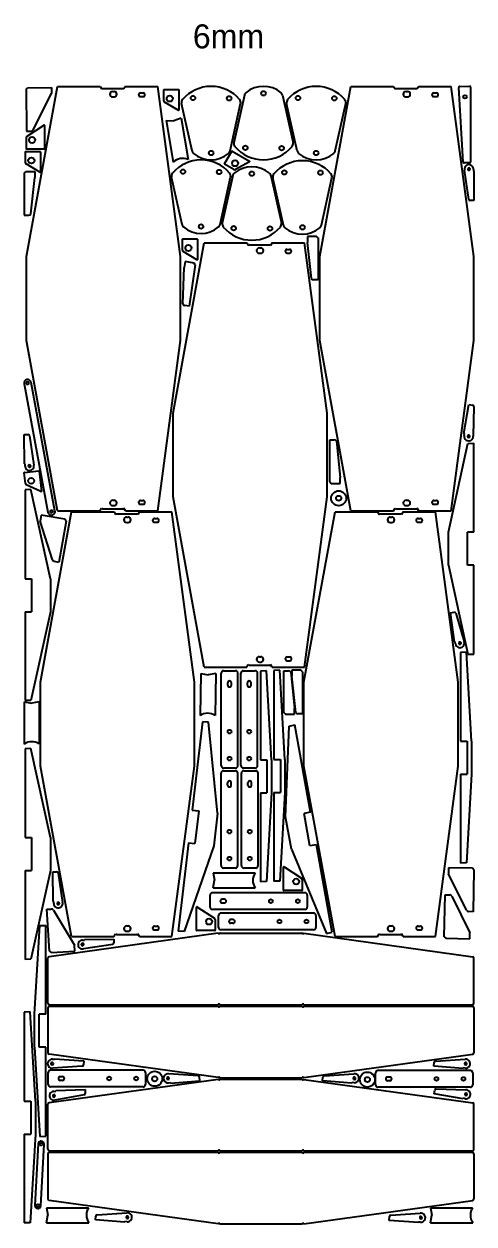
# Model space of a CAD drawing. Header units: millimetres. Extents: x 47861 to 59117, y 10924 to 15324.
# Drawn here: x 47861 to 49362, y 11323 to 15324 of the extents above; entities that cross this region are included whole.
import ezdxf

# ---------------------------------------------------------------- set-up
doc = ezdxf.new("R2010")
doc.units = ezdxf.units.MM
doc.linetypes.add('CENTER', pattern=[50.8, 31.75, -6.35, 6.35, -6.35])
doc.layers.add('ITSOFT_Layer_1', color=61, linetype='Continuous', lineweight=100)
doc.layers.add('SHEET_METAL5', color=7, linetype='Continuous')
doc.layers.add('SHEET_METAL8', color=7, linetype='Continuous')

msp = doc.modelspace()

# ---------------------------------------------------------------- linework, layer by layer
for p, q in [((47868.2, 15106.9), (47873.2, 15111.9)), ((47868.2, 15106.9), (47869.5, 14966.9)), ((47869.3, 14548.7), (47973.5, 15116.3)), ((47873.2, 15111.9), (47953.2, 15112.7)), ((47891.7, 14971.4), (47953.4, 15092.7)), ((47953.2, 15112.7), (47953.4, 15092.7)), ((47973.5, 15116.3), (48115, 15116.3)), ((48157.1, 15099.2), (48162.1, 15099.2)), ((48200, 15116.3), (48308.1, 15116.3)), ((48383.8, 14548.7), (48308.1, 15116.3)), ((48327.5, 15068.3), (48327.5, 15104.5)), ((48328.5, 15105.5), (48376.5, 15105.5)), ((48377.5, 15104.5), (48377.5, 15037.3)), ((48596.5, 15086.6), (48561.6, 14928.3)), ((48723.6, 15086.6), (48758.5, 14928.3)), ((48847.6, 14548.7), (48951.9, 15116.3)), ((48951.9, 15116.3), (49093.4, 15116.3)), ((49135.4, 15099.2), (49140.4, 15099.2)), ((49178.3, 15116.3), (49286.5, 15116.3)), ((49362.1, 14548.7), (49286.5, 15116.3)), ((49325.7, 14864), (49311.1, 15112.6)), ((49314, 15115.8), (49347.8, 15116.8)), ((49350.9, 15113.8), (49350.9, 14864.7)), ((48157.1, 15081.2), (48162.1, 15081.2)), ((48376, 15036.4), (48329.9, 15064.1)), ((48421.8, 14901), (48386.9, 15059.3)), ((48548.9, 14901), (48583.8, 15059.3)), ((48772.2, 14901), (48737.3, 15059.3)), ((48899.3, 14901), (48934.2, 15059.3)), ((49135.4, 15081.2), (49140.4, 15081.2)), ((47869.5, 14966.9), (47884.7, 14967)), ((47928.7, 14986.5), (47870.6, 14949)), ((47930.3, 14908.5), (47930.3, 14985.7)), ((47868.3, 14944.8), (47868.3, 14908.5)), ((47865.9, 14861.8), (47865.9, 14898)), ((47866.9, 14899), (47914.9, 14899)), ((47869.3, 14907.5), (47929.3, 14907.5)), ((47915.9, 14898), (47915.9, 14830.8)), ((48530.1, 14858.4), (48554.1, 14900)), ((48555.5, 14900.3), (48613.7, 14866.7)), ((47914.4, 14829.9), (47868.4, 14857.5)), ((48561.7, 14838.9), (48530.4, 14857)), ((48613.6, 14864.9), (48566.6, 14838.9)), ((49348, 14861.7), (49328.8, 14861.2)), ((47862.1, 14827.3), (47867.1, 14832.3)), ((47862.1, 14827.3), (47862.1, 14687.3)), ((47867.1, 14832.3), (47897.4, 14832.4)), ((47884.4, 14691.6), (47897.4, 14812.4)), ((47897.4, 14832.4), (47897.4, 14812.4)), ((48388.3, 14655.6), (48353.4, 14814)), ((48515.4, 14655.6), (48550.3, 14814)), ((48557.7, 14818.6), (48522.8, 14660.2)), ((48684.8, 14818.6), (48719.7, 14660.2)), ((48726.3, 14653.1), (48691.4, 14811.4)), ((48853.4, 14653.1), (48888.3, 14811.4)), ((47862.1, 14687.3), (47877.3, 14687.3)), ((48389.7, 14570.2), (48389.7, 14606.4)), ((48390.7, 14607.4), (48438.7, 14607.4)), ((48439.7, 14606.4), (48439.7, 14539.1)), ((48837.2, 14615.9), (48806.9, 14616)), ((48806.9, 14616), (48806.9, 14596)), ((48842.2, 14610.9), (48837.2, 14615.9)), ((48842.2, 14610.9), (48842.2, 14470.9)), ((48358.4, 14027.1), (48462.7, 14594.7)), ((48438.1, 14538.3), (48392.1, 14565.9)), ((48462.7, 14594.7), (48604.1, 14594.7)), ((48646.2, 14577.6), (48651.2, 14577.6)), ((48689.1, 14594.7), (48797.3, 14594.7)), ((48872.9, 14027.1), (48797.3, 14594.7)), ((48819.9, 14475.2), (48806.9, 14596)), ((47869.3, 14268.7), (47869.3, 14548.7)), ((48383.8, 14268.7), (48383.8, 14548.7)), ((48398.5, 14531.9), (48395.6, 14512.1)), ((48428.5, 14527.3), (48398.5, 14531.9)), ((48432.7, 14521.7), (48428.5, 14527.3)), ((48646.2, 14559.6), (48651.2, 14559.6)), ((48847.6, 14268.7), (48847.6, 14548.7)), ((49362.1, 14268.7), (49362.1, 14548.7)), ((48390.9, 14390.7), (48395.6, 14512.1)), ((48432.7, 14521.7), (48412.3, 14383.2)), ((48842.2, 14470.9), (48827, 14470.9)), ((48412.3, 14383.2), (48397.3, 14385.4)), ((47973.5, 13701.1), (47869.3, 14268.7)), ((48308.1, 13701.1), (48383.8, 14268.7)), ((48951.9, 13701.1), (48847.6, 14268.7)), ((49286.5, 13701.1), (49362.1, 14268.7)), ((48358.4, 13747.1), (48358.4, 14027.1)), ((48872.9, 13747.1), (48872.9, 14027.1)), ((48881, 13797.5), (48881, 13937.5)), ((48881, 13937.5), (48896.1, 13937.5)), ((48903.2, 13933.2), (48916.3, 13812.4)), ((49277.1, 13629.7), (49342.1, 13925.4)), ((49342.1, 13925.4), (49362.1, 13926.2)), ((49362.1, 13629.7), (49362.1, 13926.2)), ((47866.2, 13791.6), (47862.1, 13827.6)), ((47863, 13828.7), (47910.7, 13834)), ((47911.8, 13833.1), (47919.3, 13766.3)), ((48916.3, 13792.4), (48916.3, 13812.4)), ((47884.7, 13771.7), (47864.7, 13770.9)), ((47864.7, 13770.9), (47864.7, 13474.5)), ((47917.9, 13765.3), (47869.1, 13787.6)), ((47949.7, 13474.5), (47884.7, 13771.7)), ((48881, 13797.5), (48886, 13792.5)), ((48886, 13792.5), (48916.3, 13792.4)), ((48157.1, 13736.2), (48162.1, 13736.2)), ((48462.7, 13179.4), (48358.4, 13747.1)), ((48797.3, 13179.4), (48872.9, 13747.1)), ((49135.4, 13736.2), (49140.4, 13736.2)), ((47918.9, 13686.7), (47915.4, 13667)), ((47916, 13129.5), (48020.2, 13697.1)), ((47997.6, 13672.8), (47918.9, 13686.7)), ((47973.5, 13701.1), (48115, 13701.1)), ((48020.2, 13697.1), (48161.7, 13697.1)), ((48157.1, 13718.2), (48162.1, 13718.2)), ((48200, 13701.1), (48308.1, 13701.1)), ((48246.7, 13697.1), (48354.8, 13697.1)), ((48430.5, 13129.5), (48354.8, 13697.1)), ((48795, 13129.5), (48899.2, 13697.1)), ((48899.2, 13697.1), (49040.7, 13697.1)), ((48951.9, 13701.1), (49093.4, 13701.1)), ((49125.6, 13697.1), (49233.8, 13697.1)), ((49135.4, 13718.2), (49140.4, 13718.2)), ((49178.3, 13701.1), (49286.5, 13701.1)), ((49309.4, 13129.5), (49233.8, 13697.1)), ((47956.3, 13537.2), (47915.4, 13667)), ((48001.7, 13667), (47977.5, 13529.2)), ((48001.7, 13667), (47997.6, 13672.8)), ((48203.8, 13680), (48208.8, 13680)), ((48203.8, 13662), (48208.8, 13662)), ((49082.7, 13680), (49087.7, 13680)), ((49082.7, 13662), (49087.7, 13662)), ((49277.1, 13519.7), (49277.1, 13629.7)), ((49340.1, 13519.7), (49340.1, 13629.7)), ((47977.5, 13529.2), (47962.6, 13531.8)), ((49277.1, 13519.7), (49342.1, 13222.5)), ((49362.1, 13223.3), (49362.1, 13519.7)), ((47886.7, 13474.5), (47886.7, 13364.5)), ((47949.7, 13474.5), (47949.7, 13364.5)), ((47864.7, 13364.5), (47864.7, 13068.1)), ((47949.7, 13364.5), (47884.7, 13068.9)), ((48646.2, 13214.6), (48651.2, 13214.6)), ((49337.1, 13229.6), (49317.1, 13228.8)), ((49317.1, 13228.8), (49317.1, 12932.4)), ((49354.1, 12932.4), (49337.1, 13229.6)), ((49342.1, 13222.5), (49362.1, 13223.3)), ((48462.7, 13179.4), (48604.1, 13179.4)), ((48526.9, 13167.8), (48566.8, 13167.8)), ((48592.7, 13167.8), (48632.6, 13167.8)), ((48646.2, 13196.6), (48651.2, 13196.6)), ((48669.7, 13167.5), (48649.7, 13166.7)), ((48649.7, 13166.7), (48649.7, 12870.3)), ((48686.7, 12870.3), (48669.7, 13167.5)), ((48689.1, 13179.4), (48797.3, 13179.4)), ((48714.5, 13169.4), (48694.5, 13168.6)), ((48694.5, 13168.6), (48694.5, 12872.2)), ((48731.5, 12872.2), (48714.5, 13169.4)), ((48728.4, 13027.7), (48728.4, 13167.7)), ((48728.4, 13167.7), (48743.6, 13167.7)), ((48785, 13169.4), (48754.7, 13169.5)), ((48754.7, 13169.5), (48754.7, 13149.5)), ((48790, 13164.4), (48785, 13169.4)), ((48790, 13164.4), (48790, 13024.4)), ((47916, 12849.5), (47916, 13129.5)), ((48430.5, 12849.5), (48430.5, 13129.5)), ((48518.9, 12851.4), (48518.9, 13159.8)), ((48584.7, 12851.4), (48584.7, 13159.8)), ((48750.7, 13163.4), (48763.7, 13042.6)), ((48767.8, 13028.7), (48754.7, 13149.5)), ((48795, 12849.5), (48795, 13129.5)), ((49309.4, 12849.5), (49309.4, 13129.5)), ((47884.7, 13068.9), (47864.7, 13068.1)), ((48728.4, 13027.7), (48733.4, 13022.7)), ((48733.4, 13022.7), (48763.7, 13022.6)), ((48763.7, 13022.6), (48763.7, 13042.6)), ((48790, 13024.4), (48774.9, 13024.4)), ((48456.2, 12997.5), (48422.3, 12703)), ((48476.2, 12996), (48456.2, 12997.5)), ((48506.7, 12693.3), (48476.2, 12996)), ((48733.7, 12680.9), (48745.3, 12983.3)), ((48745.3, 12983.3), (48764.8, 12987.7)), ((48817.3, 12695.9), (48764.8, 12987.7)), ((49339.1, 12932.4), (49339.1, 12822.4)), ((49354.1, 12932.4), (49354.1, 12822.4)), ((47884.7, 12908.6), (47864.7, 12907.8)), ((47864.7, 12907.8), (47864.7, 12611.4)), ((47949.7, 12611.4), (47884.7, 12908.6)), ((48020.2, 12281.8), (47916, 12849.5)), ((48354.8, 12281.8), (48430.5, 12849.5)), ((48671.7, 12870.3), (48671.7, 12760.3)), ((48686.7, 12870.3), (48686.7, 12760.3)), ((48716.5, 12872.2), (48716.5, 12762.2)), ((48731.5, 12872.2), (48731.5, 12762.2)), ((48899.2, 12281.8), (48795, 12849.5)), ((49233.8, 12281.8), (49309.4, 12849.5)), ((48518.5, 12517.9), (48518.5, 12826.3)), ((48526.5, 12834.3), (48566.4, 12834.3)), ((48586.4, 12517.9), (48586.4, 12826.3)), ((48594.4, 12834.3), (48634.2, 12834.3)), ((49317.1, 12822.4), (49317.1, 12526)), ((49354.1, 12822.4), (49337.1, 12526.8)), ((48649.7, 12760.3), (48649.7, 12463.9)), ((48686.7, 12760.3), (48669.7, 12464.7)), ((48694.5, 12762.2), (48694.5, 12465.8)), ((48731.5, 12762.2), (48714.5, 12466.6)), ((48444.2, 12700.5), (48431.6, 12591.2)), ((48506.7, 12693.3), (48494.2, 12584)), ((48815.1, 12583.8), (48795.7, 12692)), ((48753.1, 12572.6), (48733.7, 12680.9)), ((47886.7, 12611.4), (47886.7, 12501.4)), ((47949.7, 12611.4), (47949.7, 12501.4)), ((48409.7, 12593.7), (48375.8, 12299.3)), ((48494.2, 12584), (48395.7, 12297.8)), ((48753.1, 12572.6), (48869.7, 12291.6)), ((48889.3, 12295.9), (48836.8, 12587.7)), ((49337.1, 12526.8), (49317.1, 12526)), ((47864.7, 12501.4), (47864.7, 12205)), ((47949.7, 12501.4), (47884.7, 12205.8)), ((48727, 12435.9), (48727, 12513)), ((48728.5, 12513.9), (48786.7, 12476.3)), ((49277.2, 12511.1), (49276.8, 12491.1)), ((49337, 12369.1), (49276.8, 12491.1)), ((49357.2, 12509.4), (49277.2, 12511.1)), ((49362.1, 12504.3), (49357.2, 12509.4)), ((49362.1, 12504.3), (49359.2, 12364.4)), ((48669.7, 12464.7), (48649.7, 12463.9)), ((48714.5, 12466.6), (48694.5, 12465.8)), ((48789, 12472.1), (48789, 12435.9)), ((48481.7, 12379.7), (48481.7, 12419.5)), ((48788, 12434.9), (48728, 12434.9)), ((49263, 12280.9), (49265.9, 12420.9)), ((49265.9, 12420.9), (49281, 12420.6)), ((49288, 12416.1), (49348.2, 12294.1)), ((47937.1, 12372.3), (47952.2, 12373.2)), ((47946.3, 12232.6), (47937.1, 12372.3)), ((47959.5, 12369.4), (48030.1, 12253.1)), ((48436.8, 12302.2), (48436.8, 12379.3)), ((48438.3, 12380.2), (48496.5, 12342.7)), ((48798.1, 12371.7), (48489.7, 12371.7)), ((49359.2, 12364.4), (49344.1, 12364.7)), ((48498.8, 12338.5), (48498.8, 12302.2)), ((48510.4, 12311.9), (48510.4, 12351.8)), ((47896.8, 12022.2), (47913.8, 12317.8)), ((47913.8, 12317.8), (47933.8, 12318.6)), ((47933.8, 12022.2), (47933.8, 12318.6)), ((48203.8, 12317), (48208.8, 12317)), ((48203.8, 12299), (48208.8, 12299)), ((48395.7, 12297.8), (48375.8, 12299.3)), ((48497.8, 12301.2), (48437.8, 12301.2)), ((48826.9, 12303.9), (48518.4, 12303.9)), ((48869.7, 12291.6), (48889.3, 12295.9)), ((49082.7, 12317), (49087.7, 12317)), ((49082.7, 12299), (49087.7, 12299)), ((49347.8, 12274.1), (49348.2, 12294.1)), ((48020.2, 12281.8), (48161.7, 12281.8)), ((48031.4, 12233.1), (48030.1, 12253.1)), ((48246.7, 12281.8), (48354.8, 12281.8)), ((48899.2, 12281.8), (49040.7, 12281.8)), ((49125.6, 12281.8), (49233.8, 12281.8)), ((49263, 12280.9), (49267.8, 12275.8)), ((49267.8, 12275.8), (49347.8, 12274.1)), ((47884.7, 12205.8), (47864.7, 12205)), ((47946.3, 12232.6), (47951.6, 12227.9)), ((47951.6, 12227.9), (48031.4, 12233.1)), ((47882.4, 12030.1), (47862.4, 12029.3)), ((47862.4, 12029.3), (47862.4, 11732.9)), ((47899.4, 11732.9), (47882.4, 12030.1)), ((47896.8, 11912.2), (47896.8, 12022.2)), ((47911.8, 11912.2), (47911.8, 12022.2)), ((47896.8, 11912.2), (47913.8, 11615)), ((47933.8, 11615.8), (47933.8, 11912.2)), ((47942.1, 11788), (47942.1, 11827.9)), ((49033.7, 11786.8), (49033.7, 11826.6)), ((48258.6, 11780), (47950.1, 11780)), ((49350.1, 11778.8), (49041.7, 11778.8)), ((47884.4, 11732.9), (47884.4, 11622.9)), ((47899.4, 11732.9), (47899.4, 11622.9)), ((47862.4, 11622.9), (47862.4, 11326.5)), ((47899.4, 11622.9), (47882.4, 11327.3)), ((47913.8, 11615), (47933.8, 11615.8)), ((47882.4, 11327.3), (47862.4, 11326.5))]:
    msp.add_line(p, q)
at = {"color": 6}
for p, q in [((48249.8, 15094.6), (48258.3, 15094.6)), ((49228.2, 15094.6), (49236.7, 15094.6)), ((48249.8, 15082.1), (48258.3, 15082.1)), ((49228.2, 15082.1), (49236.7, 15082.1)), ((48738.9, 14572.9), (48746.9, 14572.9)), ((48738.9, 14560.4), (48746.9, 14560.4)), ((48249.8, 13735.3), (48258.3, 13735.3)), ((49228.2, 13735.3), (49236.7, 13735.3)), ((48249.8, 13722.8), (48258.3, 13722.8)), ((49228.2, 13722.8), (49236.7, 13722.8)), ((48296.5, 13675.3), (48305, 13675.3)), ((48296.5, 13662.8), (48305, 13662.8)), ((49175.5, 13675.3), (49184, 13675.3)), ((49175.5, 13662.8), (49184, 13662.8)), ((48738.9, 13213.7), (48747.4, 13213.7)), ((48738.9, 13201.2), (48747.4, 13201.2)), ((48540.6, 13120), (48540.6, 13127.5)), ((48553.1, 13120), (48553.1, 13127.5)), ((48606.4, 13120), (48606.4, 13127.5)), ((48618.9, 13120), (48618.9, 13127.5)), ((48540.2, 12786.5), (48540.2, 12794)), ((48552.7, 12786.5), (48552.7, 12794)), ((48608.1, 12786.5), (48608.1, 12794)), ((48620.6, 12786.5), (48620.6, 12794)), ((48529.5, 12405.8), (48522, 12405.8)), ((48529.5, 12393.3), (48522, 12393.3)), ((48558.3, 12338.1), (48550.8, 12338.1)), ((48558.3, 12325.6), (48550.8, 12325.6)), ((48296.5, 12316.1), (48305, 12316.1)), ((48296.5, 12303.6), (48305, 12303.6)), ((49175.5, 12316.1), (49184, 12316.1)), ((49175.5, 12303.6), (49184, 12303.6)), ((47990, 11814.2), (47982.5, 11814.2)), ((49081.5, 11812.9), (49074, 11812.9)), ((47990, 11801.7), (47982.5, 11801.7)), ((49081.5, 11800.4), (49074, 11800.4))]:
    msp.add_line(p, q, dxfattribs=at)
at = {"color": 1}
for p, q in [((48385, 15010.3), (48361.4, 15001.6)), ((48335.7, 15002), (48361.4, 15001.6)), ((48450.9, 13159.1), (48476.1, 13154)), ((48500.9, 13158.1), (48476.1, 13154)), ((47862.1, 13063.9), (47887.4, 13059.2)), ((47912.1, 13063.8), (47887.4, 13059.2)), ((48491.8, 12493.6), (48496.4, 12468.9)), ((48491.7, 12443.6), (48496.4, 12468.9)), ((47936.8, 11377.1), (47941.4, 11352.4)), ((49217.2, 11377.1), (49221.8, 11352.4)), ((47936.8, 11327.1), (47941.4, 11352.4)), ((49217.2, 11327.1), (49221.8, 11352.4))]:
    msp.add_line(p, q, dxfattribs=at)
at = {"color": 3}
for p, q in [((48385, 15010.3), (48408.4, 14872.1)), ((48335.7, 15002), (48359.2, 14863.3)), ((48450.9, 13159.1), (48448.4, 13018.5)), ((48500.9, 13158.1), (48498.4, 13018)), ((47862.1, 13063.9), (47862.1, 12923.2)), ((47912.1, 13063.8), (47912.1, 12923.7)), ((48491.8, 12493.6), (48631.9, 12493.6)), ((48491.7, 12443.6), (48632.3, 12443.6)), ((47936.8, 11377.1), (48077, 11377.1)), ((49217.2, 11377.1), (49357.4, 11377.1)), ((47936.8, 11327.1), (48077.4, 11327.1)), ((49217.2, 11327.1), (49357.8, 11327.1))]:
    msp.add_line(p, q, dxfattribs=at)
at = {"linetype": 'CENTER'}
for p, q in [((49362.1, 13629.7), (49340.1, 13629.7)), ((49362.1, 13519.7), (49340.1, 13519.7)), ((47864.7, 13474.5), (47886.7, 13474.5)), ((47864.7, 13364.5), (47886.7, 13364.5)), ((49317.1, 12932.4), (49339.1, 12932.4)), ((48649.7, 12870.3), (48671.7, 12870.3)), ((48694.5, 12872.2), (48716.5, 12872.2)), ((49317.1, 12822.4), (49339.1, 12822.4)), ((48649.7, 12760.3), (48671.7, 12760.3)), ((48694.5, 12762.2), (48716.5, 12762.2)), ((48422.3, 12703), (48444.2, 12700.5)), ((48817.3, 12695.9), (48795.7, 12692)), ((47864.7, 12611.4), (47886.7, 12611.4)), ((48409.7, 12593.7), (48431.6, 12591.2)), ((48836.8, 12587.7), (48815.1, 12583.8)), ((47864.7, 12501.4), (47886.7, 12501.4)), ((47933.8, 12022.2), (47911.8, 12022.2)), ((47933.8, 11912.2), (47911.8, 11912.2)), ((47862.4, 11732.9), (47884.4, 11732.9)), ((47862.4, 11622.9), (47884.4, 11622.9))]:
    msp.add_line(p, q, dxfattribs=at)
at = {"color": 2, "linetype": 'Continuous', "lineweight": 25}
for p, q in [((47908.5, 11589.8), (47897.6, 11385.1)), ((47917.6, 11384), (47928.5, 11588.7))]:
    msp.add_line(p, q, dxfattribs=at)
at = {"color": 4}
for centre in [(48347.5, 15075.5), (47888.3, 14937.5), (47885.9, 14869), (48565.5, 14859.8), (48409.7, 14577.4), (47885.2, 13801), (48769, 12464.9), (48478.8, 12331.2)]:
    msp.add_circle(centre, 10.1, dxfattribs=at)
for centre, radius in [((48660.1, 15093.3), 7.5), ((49331.9, 15081.3), 5.95), ((48424.8, 15077.3), 7.5), ((48545.8, 15076.3), 7.5), ((48775.3, 15077.3), 7.5), ((48896.3, 15076.3), 7.5), ((48485.3, 14894.3), 7.5), ((48599.6, 14911.3), 7.5), ((48720.6, 14910.3), 7.5), ((48835.8, 14894.3), 7.5), ((48391.4, 14831.9), 7.5), ((48512.4, 14830.9), 7.5), ((48621.2, 14825.3), 7.5), ((48729.4, 14829.4), 7.5), ((48850.4, 14828.4), 7.5), ((48451.9, 14648.9), 7.5), ((48560.7, 14643.3), 7.5), ((48681.7, 14642.3), 7.5), ((48789.9, 14646.4), 7.5), ((48546.9, 12964.7), 6.3), ((48612.6, 12964.7), 6.3), ((48546.9, 12874.7), 6.3), ((48612.6, 12874.7), 6.3), ((48546.5, 12631.2), 6.3), ((48614.3, 12631.2), 6.3), ((48546.5, 12541.2), 6.3), ((48614.3, 12541.2), 6.3), ((48684.8, 12399.6), 6.3), ((48774.8, 12399.6), 6.3), ((48713.6, 12331.9), 6.3), ((48803.6, 12331.9), 6.3), ((48145.3, 11808), 6.3), ((48235.3, 11808), 6.3), ((49236.8, 11806.7), 6.3), ((49326.8, 11806.7), 6.3)]:
    msp.add_circle(centre, radius)
at = {"color": 3}
for centre, radius in [((48910.8, 13742.7), 25), ((48910.8, 13742.7), 8.5), ((48297.3, 11807.1), 25), ((48297.3, 11807.1), 8.5), ((49006.5, 11804.6), 25), ((49006.5, 11804.6), 8.5)]:
    msp.add_circle(centre, radius, dxfattribs=at)
at = {"color": 2, "linetype": 'Continuous', "lineweight": 25}
for centre in [(47918.5, 11589.3), (47907.6, 11384.6)]:
    msp.add_circle(centre, 4.1, dxfattribs=at)
for centre, radius, start, end in [((48249.8, 15088.3), 6.25, 90, 270), ((48258.3, 15088.3), 6.25, 270, 90), ((48328.5, 15104.5), 1, 90, 180), ((48376.5, 15104.5), 1, 0, 90), ((48485.3, 14991.3), 125, 40.3665, 139.6335), ((48611.2, 15083.4), 15, 130.2746, 167.5604), ((48660.1, 15025.7), 90.6, 49.7254, 130.2746), ((48708.9, 15083.4), 15, 12.4396, 49.7254), ((48835.8, 14991.3), 125, 40.3665, 139.6335), ((49228.2, 15088.3), 6.25, 90, 270), ((49236.7, 15088.3), 6.25, 270, 90), ((49314.1, 15112.8), 3, 91.6847, 183.3694), ((49347.9, 15113.8), 3, 0, 91.6847), ((48332.5, 15068.3), 5, 180, 239.0362), ((48401.5, 15062.6), 15, 139.6335, 192.4396), ((48569.1, 15062.6), 15, 347.5604, 40.3665), ((48752, 15062.6), 15, 139.6335, 192.4396), ((48919.6, 15062.6), 15, 347.5604, 40.3665), ((48376.5, 15037.3), 1, 239.0362, 0), ((47884.6, 14975), 8, 270.5334, 333.059), ((47929.3, 14985.7), 1, 0, 122.8285), ((47873.3, 14944.8), 5, 122.8285, 180), ((48576.2, 14925.1), 15, 167.5604, 220.3665), ((48743.9, 14925.1), 15, 319.6335, 12.4396), ((47866.9, 14898), 1, 90, 180), ((47869.3, 14908.5), 1, 180, 270), ((47914.9, 14898), 1, 0, 90), ((47929.3, 14908.5), 1, 270, 0), ((48436.4, 14904.2), 15, 192.4396, 229.7254), ((48485.3, 14961.9), 90.6, 229.7254, 310.2746), ((48534.2, 14904.2), 15, 310.2746, 347.5604), ((48555, 14899.5), 1, 59.9454, 149.9454), ((48660.1, 14996.3), 125, 220.3665, 319.6335), ((48786.9, 14904.2), 15, 192.4396, 229.7254), ((48835.8, 14961.9), 90.6, 229.7254, 310.2746), ((48884.7, 14904.2), 15, 310.2746, 347.5604), ((47870.9, 14861.8), 5, 180, 239.0362), ((48451.9, 14745.9), 125, 40.3665, 139.6335), ((48530.9, 14857.9), 1, 149.9454, 239.9454), ((48621.2, 14757.6), 90.6, 49.7254, 130.2746), ((48613.1, 14865.8), 1, 298.9816, 59.9454), ((48789.9, 14743.4), 125, 40.3665, 139.6335), ((49328.7, 14864.1), 3, 183.3694, 271.6847), ((49347.9, 14864.7), 3, 271.6847, 0), ((47914.9, 14830.8), 1, 239.0362, 0), ((48368.1, 14817.2), 15, 139.6335, 192.4396), ((48535.7, 14817.2), 15, 347.5604, 40.3665), ((48572.3, 14815.3), 15, 130.2746, 167.5604), ((48564.2, 14843.3), 5, 239.9454, 298.9816), ((48670.1, 14815.3), 15, 12.4396, 49.7254), ((48706.1, 14814.7), 15, 139.6335, 192.4396), ((48873.7, 14814.7), 15, 347.5604, 40.3665), ((47877.3, 14695.3), 8, 270, 332.5256), ((48403, 14658.9), 15, 192.4396, 229.7254), ((48451.9, 14716.6), 90.6, 229.7254, 310.2746), ((48500.8, 14658.9), 15, 310.2746, 347.5604), ((48537.4, 14657), 15, 167.5604, 220.3665), ((48621.2, 14728.3), 125, 220.3665, 319.6335), ((48705, 14657), 15, 319.6335, 12.4396), ((48741, 14656.3), 15, 192.4396, 229.7254), ((48789.9, 14714), 90.6, 229.7254, 310.2746), ((48838.8, 14656.3), 15, 310.2746, 347.5604), ((48390.7, 14606.4), 1, 90, 180), ((48438.7, 14606.4), 1, 0, 90), ((48394.7, 14570.2), 5, 180, 239.0362), ((48738.9, 14566.7), 6.25, 90, 270), ((48746.9, 14566.7), 6.25, 270, 90), ((48438.7, 14539.1), 1, 239.0362, 0), ((48827, 14478.9), 8, 207.4744, 270), ((48398.5, 14393.3), 8, 199.0859, 261.6114), ((48896.1, 13929.5), 8, 27.4744, 90), ((47863.1, 13827.7), 1, 96.4101, 186.4101), ((47910.8, 13833), 1, 6.4101, 96.4101), ((47871.1, 13792.2), 5, 186.4101, 245.4463), ((47918.3, 13766.2), 1, 245.4463, 6.4101), ((48249.8, 13729.1), 6.25, 90, 270), ((48258.3, 13729.1), 6.25, 270, 90), ((49228.2, 13729.1), 6.25, 90, 270), ((49236.7, 13729.1), 6.25, 270, 90), ((48296.5, 13669.1), 6.25, 90, 270), ((48305, 13669.1), 6.25, 270, 90), ((49175.5, 13669.1), 6.25, 90, 270), ((49184, 13669.1), 6.25, 270, 90), ((47963.9, 13539.7), 8, 197.505, 260.0306), ((48738.9, 13207.4), 6.25, 90, 270), ((48747.4, 13207.4), 6.25, 270, 90), ((48526.9, 13159.8), 8, 90, 180), ((48566.8, 13159.8), 8, 0, 90), ((48592.7, 13159.8), 8, 90, 180), ((48632.6, 13159.8), 8, 0, 90), ((48743.6, 13159.7), 8, 27.4744, 90), ((48546.9, 13127.5), 6.25, 0, 180), ((48612.6, 13127.5), 6.25, 0, 180), ((48546.9, 13120), 6.25, 180, 0), ((48612.6, 13120), 6.25, 180, 0), ((48774.9, 13032.4), 8, 207.4744, 270), ((48526.9, 12851.4), 8, 180, 270), ((48592.7, 12851.4), 8, 180, 270), ((48526.5, 12826.3), 8, 90, 180), ((48566.4, 12826.3), 8, 0, 90), ((48594.4, 12826.3), 8, 90, 180), ((48634.2, 12826.3), 8, 0, 90), ((48546.5, 12794), 6.25, 0, 180), ((48546.5, 12786.5), 6.25, 180, 0), ((48614.3, 12794), 6.25, 0, 180), ((48614.3, 12786.5), 6.25, 180, 0), ((48526.5, 12517.9), 8, 180, 270), ((48594.4, 12517.9), 8, 180, 270), ((48728, 12513), 1, 57.1715, 180), ((48784, 12472.1), 5, 0, 57.1715), ((48489.7, 12419.5), 8, 90, 180), ((48522, 12399.6), 6.25, 90, 270), ((48529.5, 12399.6), 6.25, 270, 90), ((48728, 12435.9), 1, 180, 270), ((48788, 12435.9), 1, 270, 0), ((49280.9, 12412.6), 8, 26.2744, 88.8), ((47952.7, 12365.3), 8, 31.2379, 93.7634), ((48437.8, 12379.3), 1, 57.1715, 180), ((48489.7, 12379.7), 8, 180, 270), ((48798.1, 12379.7), 8, 270, 0), ((49344.2, 12372.7), 8, 206.2744, 268.8), ((48493.8, 12338.5), 5, 0, 57.1715), ((48518.4, 12351.8), 8, 90, 180), ((48550.8, 12331.9), 6.25, 90, 270), ((48558.3, 12331.9), 6.25, 270, 90), ((48296.5, 12309.8), 6.25, 90, 270), ((48305, 12309.8), 6.25, 270, 90), ((48437.8, 12302.2), 1, 180, 270), ((48497.8, 12302.2), 1, 270, 0), ((48508.8, 12291.5), 1, 25.3392, 98.2901), ((48511.9, 12293), 2.5, 205.3392, 346.8172), ((48518.4, 12311.9), 8, 180, 270), ((48515.4, 12292.2), 1, 90, 166.8172), ((48788.2, 12292.2), 1, 13.1828, 90), ((48791.6, 12293), 2.5, 193.1828, 334.6608), ((48794.8, 12291.5), 1, 81.7099, 154.6608), ((48826.9, 12311.9), 8, 270, 0), ((49175.5, 12309.8), 6.25, 90, 270), ((49184, 12309.8), 6.25, 270, 90), ((48508.6, 12055.2), 1, 270, 343.3985), ((48508.6, 12048.2), 1, 16.6015, 90), ((48511.9, 12054.2), 2.5, 16.6015, 163.3985), ((48511.9, 12049.2), 2.5, 196.6015, 343.3985), ((48515.3, 12055.2), 1, 196.6015, 270), ((48515.3, 12048.2), 1, 90, 163.3985), ((48788.2, 12055.2), 1, 270, 343.3985), ((48788.2, 12048.2), 1, 16.6015, 90), ((48791.6, 12054.2), 2.5, 16.6015, 163.3985), ((48791.6, 12049.2), 2.5, 196.6015, 343.3985), ((48794.9, 12055.2), 1, 196.6015, 270), ((48794.9, 12048.2), 1, 90, 163.3985), ((47950.1, 11827.9), 8, 90, 180), ((47982.5, 11808), 6.25, 90, 270), ((47990, 11808), 6.25, 270, 90), ((48508.8, 11811.9), 1, 261.7099, 334.6608), ((48508.8, 11804.3), 1, 25.3392, 98.2901), ((48511.9, 11810.4), 2.5, 13.1828, 154.6608), ((48511.9, 11805.8), 2.5, 205.3392, 346.8172), ((48515.4, 11811.2), 1, 193.1828, 270), ((48515.4, 11805), 1, 90, 166.8172), ((48788.2, 11811.2), 1, 270, 346.8172), ((48788.2, 11805), 1, 13.1828, 90), ((48791.6, 11810.4), 2.5, 25.3392, 166.8172), ((48791.6, 11805.8), 2.5, 193.1828, 334.6608), ((48794.8, 11811.9), 1, 205.3392, 278.2901), ((48794.8, 11804.3), 1, 81.7099, 154.6608), ((49041.7, 11826.6), 8, 90, 180), ((49074, 11806.7), 6.25, 90, 270), ((49081.5, 11806.7), 6.25, 270, 90), ((47950.1, 11788), 8, 180, 270), ((48258.6, 11788), 8, 270, 0), ((49041.7, 11786.8), 8, 180, 270), ((49350.1, 11786.8), 8, 270, 0), ((48508.6, 11568), 1, 270, 343.3985), ((48511.9, 11567), 2.5, 16.6015, 163.3985), ((48515.3, 11568), 1, 196.6015, 270), ((48788.2, 11568), 1, 270, 343.3985), ((48791.6, 11567), 2.5, 16.6015, 163.3985), ((48794.9, 11568), 1, 196.6015, 270), ((48508.6, 11561), 1, 16.6015, 90), ((48511.9, 11562), 2.5, 196.6015, 343.3985), ((48515.3, 11561), 1, 90, 163.3985), ((48788.2, 11561), 1, 16.6015, 90), ((48791.6, 11562), 2.5, 196.6015, 343.3985), ((48794.9, 11561), 1, 90, 163.3985), ((48508.8, 11324.7), 1, 261.7099, 334.6608), ((48511.9, 11323.2), 2.5, 13.1828, 154.6608), ((48515.4, 11324), 1, 193.1828, 270), ((48788.2, 11324), 1, 270, 346.8172), ((48791.6, 11323.2), 2.5, 25.3392, 166.8172), ((48794.8, 11324.7), 1, 205.3392, 278.2901)]:
    msp.add_arc(centre, radius, start, end)
at = {"color": 3}
for centre, start, end in [((48390.2, 14831.5), 65.895, 134.258), ((48473, 12981.4), 55.2622, 123.6253), ((47887.4, 12886.6), 56.2919, 124.655), ((48669, 12468.9), 146.2919, 214.655), ((48114, 11352.4), 146.2919, 214.655), ((49394.4, 11352.4), 146.2919, 214.655)]:
    msp.add_arc(centre, 44.5, start, end, dxfattribs=at)
at = {"color": 2, "linetype": 'Continuous', "lineweight": 25}
for centre, start, end in [((47918.5, 11589.3), 356.94, 176.94), ((47907.6, 11384.6), 176.94, 356.94)]:
    msp.add_arc(centre, 10, start, end, dxfattribs=at)
at = {"layer": 'ITSOFT_Layer_1', "color": 3, "linetype": 'ByBlock', "lineweight": -3}
for p, q in [((49344.5, 14739.5), (49330.4, 14837.3)), ((49360.1, 14840.3), (49360.1, 14833.3)), ((49360.1, 14833.3), (49362.1, 14833.3)), ((49362.1, 14833.3), (49362.1, 14735.3)), ((49362.1, 14735.3), (49349.5, 14735.3)), ((49328.7, 13958.8), (49344.5, 14055.6)), ((49344.5, 14055.6), (49357, 14053.5)), ((49361.2, 14048.5), (49359.3, 13949.8)), ((47861.6, 13955.3), (47874.3, 13955.5)), ((47862.7, 13857.3), (47861.6, 13955.3)), ((47879.3, 13951.2), (47894.4, 13853.7)), ((49330.6, 13958.5), (49328.7, 13958.8)), ((49329.5, 13951.6), (49330.6, 13958.5)), ((47864.7, 13857.3), (47862.7, 13857.3)), ((47864.7, 13850.4), (47864.7, 13857.3)), ((49283.3, 13361.1), (49295.8, 13362.9)), ((49297.2, 13264.1), (49283.3, 13361.1)), ((49301.3, 13359.4), (49329.2, 13264.6)), ((49299.2, 13264.3), (49297.2, 13264.1)), ((49300.2, 13257.4), (49299.2, 13264.3)), ((47957.6, 12496.7), (47970.2, 12496.8)), ((47958.4, 12398.6), (47957.6, 12496.7)), ((47975.2, 12492.5), (47990.2, 12394.9)), ((47960.4, 12398.6), (47958.4, 12398.6)), ((47960.5, 12391.7), (47960.4, 12398.6)), ((48056.2, 12269.9), (48063.2, 12269.9)), ((48157.1, 12255.1), (48059.5, 12240.2)), ((48063.2, 12271.9), (48161.2, 12272.7)), ((48063.2, 12269.9), (48063.2, 12271.9)), ((48161.2, 12272.7), (48161.3, 12260.1)), ((47956.4, 11872.6), (47963.3, 11872.1)), ((48055.6, 11849.3), (47957.1, 11842.8)), ((47963.3, 11872.1), (47963.5, 11874.1)), ((47963.5, 11874.1), (48061.2, 11866.6)), ((48061.2, 11866.6), (48060.2, 11853.9)), ((49228.4, 11848.9), (49229.4, 11861.5)), ((49326.1, 11841.4), (49228.4, 11848.9)), ((49234, 11866.1), (49332.5, 11872.7)), ((48442.2, 11817.2), (48343.7, 11823.8)), ((48447.8, 11800), (48446.8, 11812.6)), ((48857.4, 11800.1), (48858.4, 11812.7)), ((48863, 11817.3), (48961.5, 11823.9)), ((49326.3, 11843.3), (49326.1, 11841.4)), ((49333.2, 11842.8), (49326.3, 11843.3)), ((47960.5, 11765.3), (47967.5, 11765.6)), ((47967.4, 11767.6), (48065.4, 11770.9)), ((47967.5, 11765.6), (47967.4, 11767.6)), ((48065.4, 11770.9), (48065.8, 11758.3)), ((48342.9, 11793.9), (48349.9, 11794.5)), ((48349.9, 11794.5), (48350, 11792.5)), ((48350, 11792.5), (48447.8, 11800)), ((48955.1, 11792.6), (48857.4, 11800.1)), ((48955.3, 11794.6), (48955.1, 11792.6)), ((48962.2, 11794), (48955.3, 11794.6)), ((49229, 11757), (49231.2, 11769.5)), ((49236.3, 11773.6), (49335, 11770.6)), ((48061.7, 11753.2), (47964.5, 11735.8)), ((49325.6, 11740.1), (49229, 11757)), ((49325.9, 11742.1), (49325.6, 11740.1)), ((49332.8, 11740.8), (49325.9, 11742.1)), ((48100.2, 11336.5), (48101.1, 11349.2)), ((48197.9, 11329), (48100.2, 11336.5)), ((48105.8, 11353.8), (48204.3, 11360.3)), ((48198.1, 11331), (48197.9, 11329)), ((48205, 11330.5), (48198.1, 11331)), ((49078.9, 11335), (49079.9, 11347.7)), ((49176.7, 11327.5), (49078.9, 11335)), ((49084.6, 11352.3), (49183.1, 11358.8)), ((49176.8, 11329.5), (49176.7, 11327.5)), ((49183.8, 11329), (49176.8, 11329.5))]:
    msp.add_line(p, q, dxfattribs=at)
at = {"layer": 'ITSOFT_Layer_1', "color": 7, "linetype": 'ByBlock', "lineweight": -2}
for p, q in [((47964.6, 13700.8), (47885.1, 14129)), ((47861.6, 14124.6), (47941, 13696.4))]:
    msp.add_line(p, q, dxfattribs=at)
at = {"layer": 'ITSOFT_Layer_1', "color": 3, "linetype": 'ByBlock', "lineweight": -3}
for centre, radius, start, end in [((49345.1, 14840.3), 15, 0, 191.537), ((49345.1, 14840.3), 4, 142.5115, 322.5115), ((49345.1, 14840.3), 4, 322.5115, 142.5115), ((49349.5, 14740.3), 5, 188.1992, 270), ((49356.2, 14048.6), 5, 358.9132, 80.714), ((47874.3, 13950.5), 5, 8.8145, 90.6153), ((49344.3, 13949.2), 15, 170.714, 2.2509), ((49344.3, 13949.2), 4, 133.2254, 313.2254), ((49344.3, 13949.2), 4, 313.2254, 133.2254), ((47879.7, 13850.5), 15, 180.6153, 12.1523), ((47879.7, 13850.5), 4, 143.1268, 323.1268), ((47879.7, 13850.5), 4, 323.1268, 143.1268), ((49296.5, 13357.9), 5, 16.3634, 98.1642), ((49315, 13259.6), 15, 188.1642, 19.7011), ((49315, 13259.6), 4, 150.6756, 330.6756), ((49315, 13259.6), 4, 330.6756, 150.6756), ((47970.3, 12491.8), 5, 8.7043, 90.5052), ((47975.5, 12391.8), 15, 180.5052, 12.0421), ((47975.5, 12391.8), 4, 143.0166, 323.0166), ((47975.5, 12391.8), 4, 323.0166, 143.0166), ((48056.4, 12254.9), 15, 90.481, 282.0179), ((48056.4, 12254.9), 4, 52.9924, 232.9924), ((48056.4, 12254.9), 4, 232.9924, 52.9924), ((48156.3, 12260), 5, 278.6801, 0.4809), ((47955.2, 11857.6), 15, 85.6044, 277.1413), ((47955.2, 11857.6), 4, 48.1158, 228.1158), ((47955.2, 11857.6), 4, 228.1158, 48.1158), ((48055.3, 11854.3), 5, 273.8035, 355.6044), ((49234.4, 11861.1), 5, 93.8035, 175.6044), ((49334.4, 11857.8), 4, 48.1158, 228.1158), ((49334.4, 11857.8), 4, 228.1158, 48.1158), ((49334.4, 11857.8), 15, 265.6044, 97.1413), ((48341.8, 11808.9), 15, 82.8587, 274.3956), ((48341.8, 11808.9), 4, 131.8842, 311.8842), ((48341.8, 11808.9), 4, 311.8842, 131.8842), ((48441.8, 11812.2), 5, 4.3956, 86.1965), ((48863.4, 11812.3), 5, 93.8035, 175.6044), ((48963.4, 11809), 4, 48.1158, 228.1158), ((48963.4, 11809), 4, 228.1158, 48.1158), ((48963.4, 11809), 15, 265.6044, 97.1413), ((47961, 11750.4), 15, 91.9489, 283.4859), ((49236.1, 11768.6), 5, 88.2525, 170.0534), ((49335.4, 11755.6), 15, 260.0534, 91.5903), ((47961, 11750.4), 4, 54.4604, 234.4604), ((47961, 11750.4), 4, 234.4604, 54.4604), ((48060.8, 11758.1), 5, 280.1481, 1.9489), ((49335.4, 11755.6), 4, 42.5648, 222.5648), ((49335.4, 11755.6), 4, 222.5648, 42.5648), ((48106.1, 11348.8), 5, 93.8035, 175.6044), ((48206.2, 11345.4), 4, 48.1158, 228.1158), ((48206.2, 11345.4), 4, 228.1158, 48.1158), ((48206.2, 11345.4), 15, 265.6044, 97.1413), ((49084.9, 11347.3), 5, 93.8035, 175.6044), ((49184.9, 11343.9), 4, 48.1158, 228.1158), ((49184.9, 11343.9), 4, 228.1158, 48.1158), ((49184.9, 11343.9), 15, 265.6044, 97.1413)]:
    msp.add_arc(centre, radius, start, end, dxfattribs=at)
at = {"layer": 'ITSOFT_Layer_1', "color": 7, "linetype": 'ByBlock', "lineweight": -2}
for centre, radius, start, end in [((47873.3, 14126.8), 12, 10.5065, 190.5065), ((47873.3, 14126.8), 4.5, 54.0888, 234.0888), ((47873.3, 14126.8), 4.5, 234.0888, 54.0888), ((47952.8, 13698.6), 12, 190.5065, 10.5065), ((47952.8, 13698.6), 4.5, 54.0888, 234.0888), ((47952.8, 13698.6), 4.5, 234.0888, 54.0888)]:
    msp.add_arc(centre, radius, start, end, dxfattribs=at)
at = {"layer": 'SHEET_METAL5', "linetype": 'Continuous'}
for p, q in [((48508.6, 12292.5), (47945.7, 12214.3)), ((48515.4, 12293.2), (48788.2, 12293.2)), ((48794.9, 12292.5), (49357.8, 12214.3)), ((47941.4, 12059.2), (47941.4, 12209.3)), ((49362.1, 12059.2), (49362.1, 12209.3)), ((47941.4, 12044.2), (47941.4, 11894)), ((47946.4, 12054.2), (48508.6, 12054.2)), ((47946.4, 12049.2), (48508.6, 12049.2)), ((48515.3, 12054.2), (48788.2, 12054.2)), ((48515.3, 12049.2), (48788.2, 12049.2)), ((48794.9, 12054.2), (49357.1, 12054.2)), ((48794.9, 12049.2), (49357.1, 12049.2)), ((49362.1, 12044.2), (49362.1, 11894)), ((48508.6, 11810.9), (47945.7, 11889.1)), ((48794.9, 11810.9), (49357.8, 11889.1)), ((48508.6, 11805.2), (47945.7, 11727.1)), ((48515.4, 11810.2), (48788.2, 11810.2)), ((48515.4, 11806), (48788.2, 11806)), ((48794.9, 11805.2), (49357.8, 11727.1)), ((47941.4, 11572), (47941.4, 11722.1)), ((49362.1, 11572), (49362.1, 11722.1)), ((47946.4, 11567), (48508.6, 11567)), ((48515.3, 11567), (48788.2, 11567)), ((48794.9, 11567), (49357.1, 11567)), ((47941.4, 11557), (47941.4, 11406.8)), ((47946.4, 11562), (48508.6, 11562)), ((48515.3, 11562), (48788.2, 11562)), ((48794.9, 11562), (49357.1, 11562)), ((49362.1, 11557), (49362.1, 11406.8)), ((48508.6, 11323.7), (47945.7, 11401.8)), ((48794.9, 11323.7), (49357.8, 11401.8)), ((48515.4, 11323), (48788.2, 11323))]:
    msp.add_line(p, q, dxfattribs=at)
for centre, start, end in [((47946.4, 12209.3), 97.9067, 180), ((49357.1, 12209.3), 0, 82.0933), ((47946.4, 12059.2), 180, 270), ((47946.4, 12044.2), 90, 180), ((49357.1, 12059.2), 270, 0), ((49357.1, 12044.2), 0, 90), ((47946.4, 11894), 180, 262.0933), ((49357.1, 11894), 277.9067, 0), ((47946.4, 11722.1), 97.9067, 180), ((49357.1, 11722.1), 0, 82.0933), ((47946.4, 11572), 180, 270), ((49357.1, 11572), 270, 0), ((47946.4, 11557), 90, 180), ((49357.1, 11557), 0, 90), ((47946.4, 11406.8), 180, 262.0933), ((49357.1, 11406.8), 277.9067, 0)]:
    msp.add_arc(centre, 5, start, end, dxfattribs=at)
at = {"layer": 'SHEET_METAL8', "linetype": 'Continuous'}
for p, q in [((48115, 15116.3), (48120.3, 15107.6)), ((48120.3, 15107.6), (48123.1, 15109.6)), ((48123.1, 15109.6), (48193.4, 15109.6)), ((48193.4, 15109.6), (48194.7, 15107.6)), ((48200, 15116.3), (48194.7, 15107.6)), ((49093.4, 15116.3), (49098.7, 15107.6)), ((49098.7, 15107.6), (49101.4, 15109.6)), ((49101.4, 15109.6), (49171.8, 15109.6)), ((49171.8, 15109.6), (49173, 15107.6)), ((49178.3, 15116.3), (49173, 15107.6)), ((48604.1, 14594.7), (48609.4, 14585.9)), ((48609.4, 14585.9), (48612.2, 14588)), ((48612.2, 14588), (48682.6, 14588)), ((48682.6, 14588), (48683.8, 14585.9)), ((48689.1, 14594.7), (48683.8, 14585.9)), ((48115, 13701.1), (48120.3, 13709.8)), ((48120.3, 13709.8), (48123.1, 13707.8)), ((48123.1, 13707.8), (48193.4, 13707.8)), ((48161.7, 13697.1), (48167, 13688.3)), ((48167, 13688.3), (48169.8, 13690.4)), ((48169.8, 13690.4), (48240.1, 13690.4)), ((48193.4, 13707.8), (48194.7, 13709.8)), ((48200, 13701.1), (48194.7, 13709.8)), ((48240.1, 13690.4), (48241.4, 13688.3)), ((48246.7, 13697.1), (48241.4, 13688.3)), ((49040.7, 13697.1), (49046, 13688.3)), ((49046, 13688.3), (49048.7, 13690.4)), ((49048.7, 13690.4), (49119.1, 13690.4)), ((49093.4, 13701.1), (49098.7, 13709.8)), ((49098.7, 13709.8), (49101.4, 13707.8)), ((49101.4, 13707.8), (49171.8, 13707.8)), ((49119.1, 13690.4), (49120.3, 13688.3)), ((49125.6, 13697.1), (49120.3, 13688.3)), ((49171.8, 13707.8), (49173, 13709.8)), ((49178.3, 13701.1), (49173, 13709.8)), ((48604.1, 13179.4), (48609.4, 13188.2)), ((48609.4, 13188.2), (48612.2, 13186.1)), ((48612.2, 13186.1), (48682.6, 13186.1)), ((48682.6, 13186.1), (48683.8, 13188.2)), ((48689.1, 13179.4), (48683.8, 13188.2)), ((48574.8, 12851.4), (48574.8, 13159.8)), ((48640.6, 12851.4), (48640.6, 13159.8)), ((48566.8, 12843.4), (48526.9, 12843.4)), ((48574.4, 12517.9), (48574.4, 12826.3)), ((48632.6, 12843.4), (48592.7, 12843.4)), ((48642.2, 12517.9), (48642.2, 12826.3)), ((48566.4, 12509.9), (48526.5, 12509.9)), ((48634.2, 12509.9), (48594.4, 12509.9)), ((48798.1, 12427.5), (48489.7, 12427.5)), ((48806.1, 12419.5), (48806.1, 12379.7)), ((48826.9, 12359.8), (48518.4, 12359.8)), ((48834.9, 12351.8), (48834.9, 12311.9)), ((48161.7, 12281.8), (48167, 12290.6)), ((48167, 12290.6), (48169.8, 12288.5)), ((48169.8, 12288.5), (48240.1, 12288.5)), ((48240.1, 12288.5), (48241.4, 12290.6)), ((48246.7, 12281.8), (48241.4, 12290.6)), ((49040.7, 12281.8), (49046, 12290.6)), ((49046, 12290.6), (49048.7, 12288.5)), ((49048.7, 12288.5), (49119.1, 12288.5)), ((49119.1, 12288.5), (49120.3, 12290.6)), ((49125.6, 12281.8), (49120.3, 12290.6)), ((48258.6, 11835.9), (47950.1, 11835.9)), ((48266.6, 11827.9), (48266.6, 11788)), ((49350.1, 11834.6), (49041.7, 11834.6)), ((49358.1, 11826.6), (49358.1, 11786.8))]:
    msp.add_line(p, q, dxfattribs=at)
for centre, radius, start, end in [((48157.1, 15090.2), 9, 90, 270), ((48162.1, 15090.2), 9, 270, 90), ((49135.4, 15090.2), 9, 90, 270), ((49140.4, 15090.2), 9, 270, 90), ((48646.2, 14568.6), 9, 90, 270), ((48651.2, 14568.6), 9, 270, 90), ((48157.1, 13727.2), 9, 90, 270), ((48162.1, 13727.2), 9, 270, 90), ((49135.4, 13727.2), 9, 90, 270), ((49140.4, 13727.2), 9, 270, 90), ((48203.8, 13671), 9, 90, 270), ((48208.8, 13671), 9, 270, 90), ((49082.7, 13671), 9, 90, 270), ((49087.7, 13671), 9, 270, 90), ((48646.2, 13205.6), 9, 90, 270), ((48651.2, 13205.6), 9, 270, 90), ((48566.8, 12851.4), 8, 270, 0), ((48632.6, 12851.4), 8, 270, 0), ((48566.4, 12517.9), 8, 270, 0), ((48634.2, 12517.9), 8, 270, 0), ((48798.1, 12419.5), 8, 0, 90), ((48826.9, 12351.8), 8, 0, 90), ((48203.8, 12308), 9, 90, 270), ((48208.8, 12308), 9, 270, 90), ((49082.7, 12308), 9, 90, 270), ((49087.7, 12308), 9, 270, 90), ((48258.6, 11827.9), 8, 0, 90), ((49350.1, 11826.6), 8, 0, 90)]:
    msp.add_arc(centre, radius, start, end, dxfattribs=at)

# ---------------------------------------------------------------- texts
at = {"color": 2, "insert": (48424.4, 15323.1), "char_height": 80, "width": 1091.346, "attachment_point": 1}
msp.add_mtext('6mm ', dxfattribs=at)

doc.saveas('drawing.dxf')
